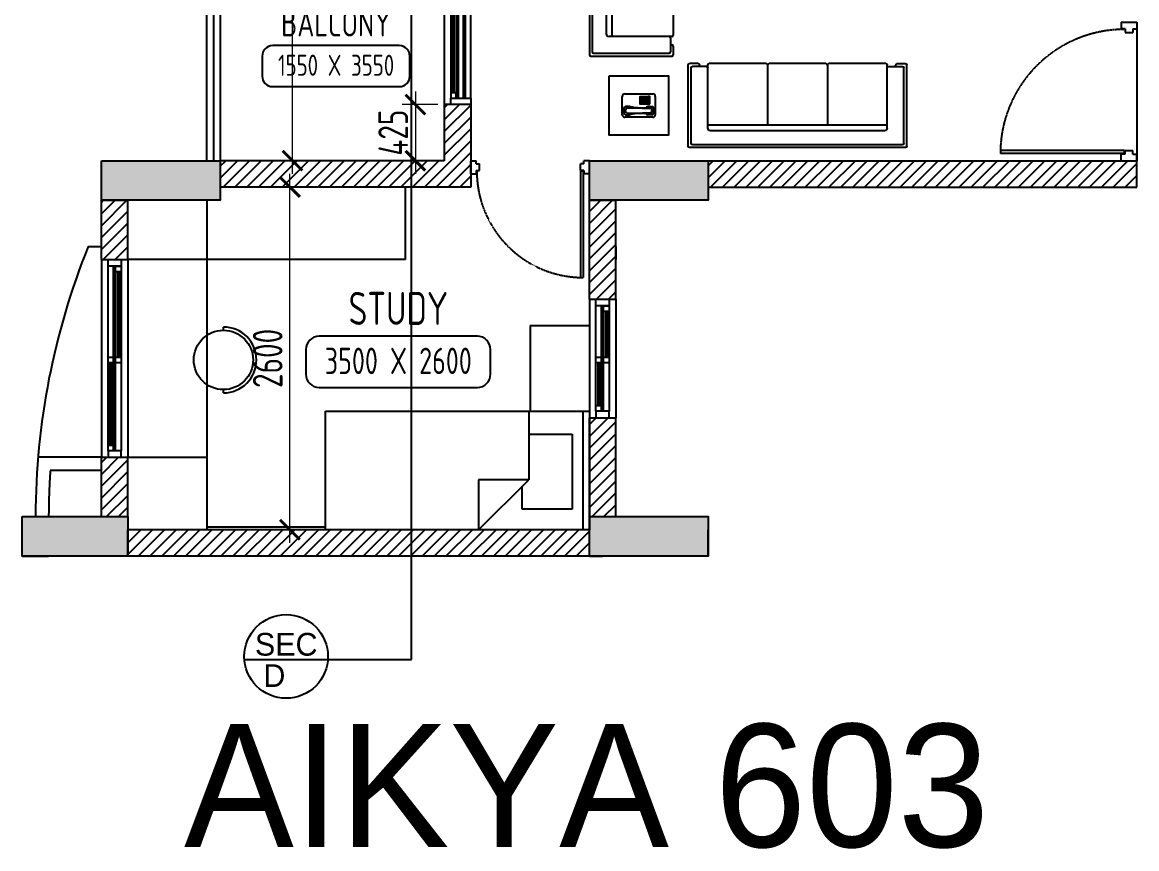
# Model space of a CAD drawing. Header units: millimetres. Extents: x -92307 to 258096, y -47434 to 112633.
# Drawn here: x -45843 to -37393, y -25850 to -19580 of the extents above; entities that cross this region are included whole.
import ezdxf
from ezdxf.enums import TextEntityAlignment as Align

# ---------------------------------------------------------------- set-up
doc = ezdxf.new("R2010")
doc.units = ezdxf.units.MM
doc.header["$LTSCALE"] = 10
doc.header["$PDMODE"] = 35
doc.header["$PDSIZE"] = 500
doc.linetypes.add('DASHED', pattern=[19.05, 12.7, -6.35])
doc.linetypes.add('HIDDEN', pattern=[9.525, 6.35, -3.175])
for name, color, linetype in [('07--DIM-1', 1, 'Continuous'), ('A--BLOCKWALL-1', 9, 'Continuous'), ('A--BLOCKWALL-2', 2, 'Continuous'), ('A--BLOCKWALL-3', 3, 'Continuous'), ('A--CONCRETE-HID', 9, 'HIDDEN'), ('A--DOWN', 34, 'Continuous'), ('A--FIXTURE-0', 8, 'Continuous'), ('A--FURNITURE-0', 253, 'Continuous'), ('A--GLAZING-0', 181, 'Continuous'), ('A--HANDRAIL-1', 9, 'Continuous'), ('A--HATCH-1', 8, 'Continuous'), ('A--SPACENUMBER', 2, 'Continuous'), ('A--SPACENUMBER-1', 8, 'Continuous'), ('A--SPACEREF', 3, 'Continuous'), ('A--Stucture', 9, 'Continuous'), ('A--TILING-1', 8, 'Continuous'), ('Typical floor Column Centre line$0$X-3rd Floor Column$0$A--COL250', 250, 'Continuous'), ('Typical floor Column Centre line$0$X-3rd Floor Column$0$A--CONCRETE-4', 4, 'Continuous')]:
    doc.layers.add(name, color=color, linetype=linetype)
doc.styles.add('ISO', font='isocp2.shx', dxfattribs={"width": 0.8})
doc.dimstyles.new('A-DIM-100', dxfattribs={"dimscale": 100, "dimtxt": 2.25, "dimasz": 1.5, "dimexe": 1, "dimexo": 0.5, "dimgap": 0, "dimtad": 0, "dimdec": 0, "dimzin": 12, "dimdsep": 46, "dimtxsty": 'ISO', "dimblk": 'ARCHTICK', "dimcen": 1, "dimdle": 1, "dimclrd": 8, "dimclre": 8, "dimclrt": 256, "dimadec": 0, "dimazin": 3, "dimtfac": 1, "dimtdec": 0, "dimtmove": 1, "dimatfit": 2, "dimfxl": 1, "dimtvp": 0.75, "dimtolj": 1, "dimtzin": 12, "dimlwd": 18, "dimlwe": 18, "dimarcsym": 0})
pattern_1 = [(45, (-32543.27, -23780.42), (-44.90128, 44.90128), [])]

# ---------------------------------------------------------------- blocks, each defined once
blk = doc.blocks.new('A$C142A61D3')
at = {"linetype": 'Continuous'}
for p, q in [((-2000, -450), (-2000, 450)), ((-2000, 450), (0, 450)), ((-460, 450), (-460, -70)), ((-50, 450), (-50, -450)), ((0, 450), (0, -450)), ((-460, 275), (-130, 275)), ((-130, 275), (-130, -295)), ((-840, -450), (-460, -70)), ((-840, -70), (-840, -450)), ((-460, -70), (-840, -70)), ((-510, -295), (-510, -120)), ((-130, -295), (-510, -295)), ((0, -450), (-2000, -450))]:
    blk.add_line(p, q, dxfattribs=at)
blk = doc.blocks.new('A$C59C96D1E')
at = {"linetype": 'Continuous'}
for p, q in [((-2.74, 0), (2.74, 0)), ((-3.49, -9.09), (-3.49, -0.75)), ((-2.75, -0.99), (-2.75, -2.2)), ((-2.26, -1.48), (-2.26, -8.35)), ((-0.79, -0.49), (-2.25, -0.49)), ((-1.76, -0.98), (-1.28, -0.98)), ((-0.78, -8.35), (-0.78, -1.48)), ((-0.29, -2.2), (-0.29, -0.99)), ((3.49, -0.75), (3.49, -9.09)), ((-2.75, -8.84), (-2.75, -7.63)), ((2.74, -9.84), (-2.74, -9.84)), ((-0.79, -9.34), (-2.25, -9.34)), ((-1.76, -8.85), (-1.28, -8.85)), ((-0.29, -7.63), (-0.29, -8.84))]:
    blk.add_line(p, q, dxfattribs=at)
for points in [[(0.45, -5.87), (0.45, -5.37), (0.95, -5.37), (0.95, -5.87)], [(0.45, -6.47), (0.45, -5.97), (0.95, -5.97), (0.95, -6.47)], [(0.45, -7.06), (0.45, -6.56), (0.95, -6.56), (0.95, -7.06)], [(1.05, -5.87), (1.05, -5.37), (1.55, -5.37), (1.55, -5.87)], [(1.05, -6.47), (1.05, -5.97), (1.55, -5.97), (1.55, -6.47)], [(1.05, -7.06), (1.05, -6.56), (1.55, -6.56), (1.55, -7.06)], [(1.64, -5.87), (1.64, -5.37), (2.14, -5.37), (2.14, -5.87)], [(1.64, -6.47), (1.64, -5.97), (2.14, -5.97), (2.14, -6.47)], [(1.64, -7.06), (1.64, -6.56), (2.14, -6.56), (2.14, -7.06)], [(2.24, -5.87), (2.24, -5.37), (2.74, -5.37), (2.74, -5.87)], [(2.24, -6.47), (2.24, -5.97), (2.74, -5.97), (2.74, -6.47)], [(2.24, -7.06), (2.24, -6.56), (2.74, -6.56), (2.74, -7.06)], [(0.45, -7.66), (0.45, -7.16), (0.95, -7.16), (0.95, -7.66)], [(0.45, -8.26), (0.95, -8.26), (0.95, -7.76), (0.45, -7.76)], [(1.05, -7.66), (1.05, -7.16), (1.55, -7.16), (1.55, -7.66)], [(1.05, -8.26), (1.55, -8.26), (1.55, -7.76), (1.05, -7.76)], [(1.64, -7.66), (1.64, -7.16), (2.14, -7.16), (2.14, -7.66)], [(1.64, -8.26), (2.14, -8.26), (2.14, -7.76), (1.64, -7.76)], [(2.24, -7.66), (2.24, -7.16), (2.74, -7.16), (2.74, -7.66)], [(2.24, -8.26), (2.74, -8.26), (2.74, -7.76), (2.24, -7.76)]]:
    blk.add_lwpolyline(points, close=True)
for centre, radius, start, end in [((-2.74, -0.75), 0.75, 90, 180), ((2.74, -0.75), 0.75, 0, 90), ((-2.25, -0.99), 0.5, 90, 180), ((-2.25, -2.2), 0.5, 180, 270), ((-1.76, -1.48), 0.5, 90, 180), ((-1.28, -1.48), 0.5, 0, 90), ((-0.79, -0.99), 0.5, 0, 90), ((-0.79, -2.2), 0.5, 270, 0), ((-2.74, -9.09), 0.75, 180, 270), ((-2.25, -7.63), 0.5, 90, 180), ((-2.25, -8.84), 0.5, 180, 270), ((-1.76, -8.35), 0.5, 180, 270), ((-1.28, -8.35), 0.5, 270, 0), ((-0.79, -7.63), 0.5, 0, 90), ((-0.79, -8.84), 0.5, 270, 0), ((2.74, -9.09), 0.75, 270, 0)]:
    blk.add_arc(centre, radius, start, end, dxfattribs=at)
for centre, start, end in [((-30.22, -7.51), 358.28, 10.8919), ((27.18, -7.51), 169.1081, 181.72)]:
    blk.add_arc(centre, 27.97, start, end)
blk = doc.blocks.new('A$C6B576318')
at = {"layer": 'A--FURNITURE-0'}
for p, q in [((-975, 12.5), (-975, 736.3)), ((-887.5, 748.8), (-962.5, 748.8)), ((-950, 37.5), (-950, 711.3)), ((-812.5, 723.8), (-937.5, 723.8)), ((-875, 723.8), (-875, 736.3)), ((-800, 711.3), (-800, 736.3)), ((-800, 175), (-800, 711.3)), ((-787.5, 748.8), (-279.2, 748.8)), ((-266.7, 736.3), (-266.7, 200)), ((-254.2, 748.8), (254.2, 748.8)), ((266.7, 736.3), (266.7, 200)), ((279.2, 748.8), (787.5, 748.8)), ((800, 711.3), (800, 736.3)), ((800, 175), (800, 711.3)), ((812.5, 723.8), (937.5, 723.8)), ((875, 723.8), (875, 736.3)), ((887.5, 748.8), (962.5, 748.8)), ((950, 37.5), (950, 711.3)), ((975, 12.5), (975, 736.3)), ((-800, 200), (800, 200)), ((-775, 150), (775, 150)), ((-962.5, 0), (962.5, 0)), ((-937.5, 25), (937.5, 25))]:
    blk.add_line(p, q, dxfattribs=at)
for centre, radius, start, end in [((-962.5, 736.3), 12.5, 90, 180), ((-937.5, 711.3), 12.5, 90, 180), ((-887.5, 736.3), 12.5, 0, 90), ((-812.5, 711.3), 12.5, 0, 90), ((-787.5, 736.3), 12.5, 90, 180), ((-279.2, 736.3), 12.5, 0, 90), ((-254.2, 736.3), 12.5, 90, 180), ((254.2, 736.3), 12.5, 0, 90), ((279.2, 736.3), 12.5, 90, 180), ((787.5, 736.3), 12.5, 0, 90), ((812.5, 711.3), 12.5, 90, 180), ((887.5, 736.3), 12.5, 90, 180), ((937.5, 711.3), 12.5, 0, 90), ((962.5, 736.3), 12.5, 0, 90), ((-775, 175), 25, 180, 270), ((775, 175), 25, 270, 0), ((-962.5, 12.5), 12.5, 180, 270), ((-937.5, 37.5), 12.5, 180, 270), ((937.5, 37.5), 12.5, 270, 0), ((962.5, 12.5), 12.5, 270, 0)]:
    blk.add_arc(centre, radius, start, end, dxfattribs=at)
blk = doc.blocks.new('A$C337B3EF4')
for p, q in [((0, 225), (0, 250)), ((0, -250), (0, -225))]:
    blk.add_line(p, q)
blk.add_circle((0, 0), 225)
blk.add_arc((0, 0), 250, 270, 90)
blk = doc.blocks.new('A$C722A6C0C')
at = {"layer": 'A--DOWN'}
for p, q in [((0, -1450), (0, -50)), ((42.7, -1450), (42.7, -50)), ((100, -50), (100, -1450)), ((57.3, -1450), (57.3, -93))]:
    blk.add_line(p, q, dxfattribs=at)
for points in [[(100, -50), (0, -50), (0, 0), (100, 0)], [(100, -93), (57.3, -93), (57.3, -50), (100, -50)], [(42.7, -784), (0, -784), (0, -741), (42.7, -741)], [(100, -784), (57.3, -784), (57.3, -741), (100, -741)], [(42.7, -1450), (0, -1450), (0, -1407), (42.7, -1407)], [(100, -1450), (0, -1450), (0, -1500), (100, -1500)]]:
    blk.add_lwpolyline(points, close=True, dxfattribs=at)
at = {"layer": 'A--GLAZING-0'}
for p, q in [((71.6, -93), (71.6, -741)), ((85.6, -93), (85.6, -741)), ((14.4, -784), (14.4, -1407)), ((28.4, -784), (28.4, -1407))]:
    blk.add_line(p, q, dxfattribs=at)
blk = doc.blocks.new('A$C34D21E7E')
at = {"layer": 'A--DOWN'}
for p, q in [((-150, 2450), (-150, -150)), ((-110, 2450), (-110, -150)), ((-95, 2450), (-95, -150)), ((-55, -150), (-55, 2450)), ((-40, -150), (-40, 2450)), ((0, -150), (0, 2450))]:
    blk.add_line(p, q, dxfattribs=at)
for points in [[(-150, 2450), (0, 2450), (0, 2500), (-150, 2500)], [(-40, 2450), (0, 2450), (0, 2410), (-40, 2410)], [(-95, 1590), (-55, 1590), (-55, 1550), (-95, 1550)], [(-40, 1550), (0, 1550), (0, 1590), (-40, 1590)], [(-150, 740), (-110, 740), (-110, 700), (-150, 700)], [(-95, 700), (-55, 700), (-55, 740), (-95, 740)], [(-150, -150), (-110, -150), (-110, -110), (-150, -110)], [(-150, -150), (0, -150), (0, -200), (-150, -200)]]:
    blk.add_lwpolyline(points, close=True, dxfattribs=at)
at = {"layer": 'A--GLAZING-0'}
for p, q in [((-25, 1590), (-25, 2410)), ((-15, 1590), (-15, 2410)), ((-80, 740), (-80, 1550)), ((-70, 740), (-70, 1550)), ((-135, -110), (-135, 700)), ((-125, -110), (-125, 700))]:
    blk.add_line(p, q, dxfattribs=at)
blk = doc.blocks.new('A$C1CBF2325')
at = {"layer": 'A--DOWN'}
for p, q in [((100, 0), (0, 0)), ((0, 0), (0, -42)), ((100, 0), (100, -42)), ((25, -42), (0, -42)), ((25, -42), (25, -67)), ((75, -67), (25, -67)), ((75, -42), (75, -67)), ((75, -42), (100, -42)), ((78.8, -46.2), (78.8, -67)), ((78.8, -46.2), (886, -46.2)), ((78.8, -67), (886, -67)), ((886, -67), (886, -46.2)), ((25, -858), (0, -858)), ((0, -900), (0, -858)), ((75, -833), (25, -833)), ((25, -858), (25, -833)), ((75, -858), (75, -833)), ((75, -858), (100, -858)), ((100, -900), (100, -858)), ((100, -900), (0, -900))]:
    blk.add_line(p, q, dxfattribs=at)
at = {"layer": 'A--DOWN', "color": 8, "linetype": 'DASHED', "ltscale": 0.005}
blk.add_arc((78.8, -46.2), 807.5, 269.73187, 358.52905, dxfattribs=at)
blk = doc.blocks.new('A$C35654C4B')
at = {"layer": 'A--BLOCKWALL-1'}
for p, q in [((-900, 200), (0, 200)), ((-900, 0), (0, 0))]:
    blk.add_line(p, q, dxfattribs=at)
at = {"layer": 'A--DOWN'}
for p, q in [((-50, 150), (-850, 150)), ((-50, 107.3), (-850, 107.3)), ((-50, 92.7), (-807, 92.7)), ((-850, 50), (-50, 50))]:
    blk.add_line(p, q, dxfattribs=at)
for points in [[(-850, 50), (-850, 150), (-900, 150), (-900, 50)], [(-807, 50), (-807, 92.7), (-850, 92.7), (-850, 50)], [(-416, 107.3), (-416, 150), (-459, 150), (-459, 107.3)], [(-416, 50), (-416, 92.7), (-459, 92.7), (-459, 50)], [(-50, 107.3), (-50, 150), (-93, 150), (-93, 107.3)], [(-50, 50), (-50, 150), (0, 150), (0, 50)]]:
    blk.add_lwpolyline(points, close=True, dxfattribs=at)
at = {"layer": 'A--GLAZING-0'}
for p, q in [((-416, 135.6), (-93, 135.6)), ((-416, 121.6), (-93, 121.6)), ((-807, 78.4), (-459, 78.4)), ((-807, 64.4), (-459, 64.4))]:
    blk.add_line(p, q, dxfattribs=at)
blk = doc.blocks.new('SPACE')
at = {"layer": 'A--SPACENUMBER-1'}
blk.add_lwpolyline([(-600, 0), (600, 0, 0.41421356), (700, 100), (700, 288.5, 0.41421356), (600, 388.5), (-600, 388.5, 0.41421356), (-700, 288.5), (-700, 100, 0.41421356), (-600, 0, -0.05251446)], format="xyb", dxfattribs=at)
at = {"layer": 'A--SPACENUMBER', "style": 'ISO', "width": 0.8, "flags": 4}
blk.add_attdef('01', text='', height=250, dxfattribs=at).set_placement((0.455, 202.41), align=Align.MIDDLE)
at = {"layer": 'A--SPACEREF', "style": 'ISO', "width": 0.8, "flags": 4}
blk.add_attdef('S', text='', height=300, dxfattribs=at).set_placement((1.35, 474.975), align=Align.CENTER)
blk = doc.blocks.new('A$C64853205')
at = {"layer": 'A--FURNITURE-0'}
for p, q in [((-708.3, 12.5), (-708.3, 736.3)), ((-620.8, 748.8), (-695.8, 748.8)), ((-683.3, 37.5), (-683.3, 711.3)), ((-545.8, 723.8), (-670.8, 723.8)), ((-608.3, 723.8), (-608.3, 736.3)), ((-533.3, 711.3), (-533.3, 736.3)), ((-533.3, 175), (-533.3, 711.3)), ((-520.8, 748.8), (-12.5, 748.8)), ((0, 736.3), (0, 200)), ((12.5, 748.8), (520.8, 748.8)), ((533.3, 736.3), (533.3, 175)), ((545.8, 723.8), (670.8, 723.8)), ((608.3, 723.8), (608.3, 736.3)), ((620.8, 748.8), (695.8, 748.8)), ((683.3, 37.5), (683.3, 711.3)), ((708.3, 12.5), (708.3, 736.3)), ((-533.3, 200), (533.3, 200)), ((-508.3, 150), (508.3, 150)), ((-695.8, 0), (695.8, 0)), ((-670.8, 25), (670.8, 25))]:
    blk.add_line(p, q, dxfattribs=at)
for centre, radius, start, end in [((-695.8, 736.3), 12.5, 90, 180), ((-670.8, 711.3), 12.5, 90, 180), ((-620.8, 736.3), 12.5, 0, 90), ((-545.8, 711.3), 12.5, 0, 90), ((-520.8, 736.3), 12.5, 90, 180), ((-12.5, 736.3), 12.5, 0, 90), ((12.5, 736.3), 12.5, 90, 180), ((520.8, 736.3), 12.5, 0, 90), ((545.8, 711.3), 12.5, 90, 180), ((620.8, 736.3), 12.5, 90, 180), ((670.8, 711.3), 12.5, 0, 90), ((695.8, 736.3), 12.5, 0, 90), ((-508.3, 175), 25, 180, 270), ((508.3, 175), 25, 270, 0), ((-695.8, 12.5), 12.5, 180, 270), ((-670.8, 37.5), 12.5, 180, 270), ((670.8, 37.5), 12.5, 270, 0), ((695.8, 12.5), 12.5, 270, 0)]:
    blk.add_arc(centre, radius, start, end, dxfattribs=at)
blk = doc.blocks.new('_ArchTick')
at = {"color": 0, "const_width": 0.15}
blk.add_lwpolyline([(-0.5, -0.5), (0.5, 0.5)], dxfattribs=at)
blk = doc.blocks.new('*D278')
at = {"layer": '07--DIM-1', "color": 8, "lineweight": 18}
for p, q in [((-43794.5, -20730.4), (-43794.5, -16980.4)), ((-44143.3, -17080.4), (-43694.5, -17080.4)), ((-44143.3, -20630.4), (-43694.5, -20630.4))]:
    blk.add_line(p, q, dxfattribs=at)
at = {"layer": 'Defpoints', "color": 0}
for p in [(-44193.3, -17080.4), (-43794.5, -17080.4), (-44193.3, -20630.4)]:
    blk.add_point(p, dxfattribs=at)
at = {"layer": '07--DIM-1', "color": 8, "lineweight": 18, "xscale": 150, "yscale": 150, "zscale": 150}
for p, rotation in [((-43794.5, -17080.4), 90), ((-43794.5, -20630.4), 270)]:
    blk.add_blockref('_ArchTick', p, dxfattribs=dict(at, rotation=rotation))
at = {"layer": '07--DIM-1', "insert": (-43963.2, -18855.4), "char_height": 225, "attachment_point": 5, "rotation": 90, "style": 'ISO'}
blk.add_mtext('\\A1;3550', dxfattribs=at)
blk = doc.blocks.new('*D279')
at = {"layer": '07--DIM-1', "color": 8, "lineweight": 18}
for p, q in [((-42862.3, -20105.4), (-42862.3, -20730.4)), ((-42693.3, -20205.4), (-42962.3, -20205.4)), ((-42693.3, -20630.4), (-42962.3, -20630.4))]:
    blk.add_line(p, q, dxfattribs=at)
at = {"layer": 'Defpoints', "color": 0}
for p in [(-42643.3, -20205.4), (-42862.3, -20630.4), (-42643.3, -20630.4)]:
    blk.add_point(p, dxfattribs=at)
at = {"layer": '07--DIM-1', "color": 8, "lineweight": 18, "xscale": 150, "yscale": 150, "zscale": 150}
for p, rotation in [((-42862.3, -20205.4), 90), ((-42862.3, -20630.4), 270)]:
    blk.add_blockref('_ArchTick', p, dxfattribs=dict(at, rotation=rotation))
at = {"layer": '07--DIM-1', "insert": (-43031.1, -20417.9), "char_height": 225, "attachment_point": 5, "rotation": 90, "style": 'ISO'}
blk.add_mtext('\\A1;425', dxfattribs=at)
blk = doc.blocks.new('*D293')
at = {"layer": '07--DIM-1', "color": 8, "lineweight": 18}
for p, q in [((-43813.8, -23530.4), (-43813.8, -20730.4)), ((-44293.3, -20830.4), (-43713.8, -20830.4)), ((-44393.3, -23430.4), (-43713.8, -23430.4))]:
    blk.add_line(p, q, dxfattribs=at)
at = {"layer": 'Defpoints', "color": 0}
for p in [(-44343.3, -20830.4), (-43813.8, -20830.4), (-44443.3, -23430.4)]:
    blk.add_point(p, dxfattribs=at)
at = {"layer": '07--DIM-1', "color": 8, "lineweight": 18, "xscale": 150, "yscale": 150, "zscale": 150}
for p, rotation in [((-43813.8, -20830.4), 90), ((-43813.8, -23430.4), 270)]:
    blk.add_blockref('_ArchTick', p, dxfattribs=dict(at, rotation=rotation))
at = {"layer": '07--DIM-1', "insert": (-43982.6, -22130.4), "char_height": 225, "attachment_point": 5, "rotation": 90, "style": 'ISO'}
blk.add_mtext('\\A1;2600', dxfattribs=at)

msp = doc.modelspace()

# ---------------------------------------------------------------- hatches: boundary and pattern name
at = {"layer": 'A--HATCH-1'}
h = msp.add_hatch(dxfattribs=at)
h.set_pattern_fill('ANSI31', color=256, scale=20, style=0)
h.set_pattern_definition(pattern_1)
h.paths.add_polyline_path([(-44343.3, -20630.4), (-44343.3, -20830.4), (-42443.3, -20830.4), (-42443.3, -20205.4), (-42643.3, -20205.4), (-42643.3, -20630.4)])
h = msp.add_hatch(dxfattribs=at)
h.set_pattern_fill('ANSI31', color=256, scale=20, style=0)
h.set_pattern_definition([(45, (-32543.27, 33319.58), (-44.90128, 44.90128), [])])
h.paths.add_polyline_path([(-40643.3, -20830.4), (-37393.3, -20830.4), (-37393.3, -20630.4), (-40643.3, -20630.4)])
h = msp.add_hatch(dxfattribs=at)
h.set_pattern_fill('ANSI31', color=256, scale=20, style=0)
h.set_pattern_definition(pattern_1)
h.paths.add_polyline_path([(-45043.3, -21380.4), (-45043.3, -20930.4), (-45243.3, -20930.4), (-45243.3, -21380.4)])
h = msp.add_hatch(dxfattribs=at)
h.set_pattern_fill('ANSI31', color=256, scale=20, style=0)
h.set_pattern_definition(pattern_1)
h.paths.add_polyline_path([(-41343.3, -21680.4), (-41343.3, -20930.4), (-41543.3, -20930.4), (-41543.3, -21680.4)])
h = msp.add_hatch(dxfattribs=at)
h.set_pattern_fill('ANSI31', color=256, scale=20, style=0)
h.set_pattern_definition(pattern_1)
h.paths.add_polyline_path([(-41343.3, -23330.4), (-41343.3, -22580.4), (-41543.3, -22580.4), (-41543.3, -23330.4)])
h = msp.add_hatch(dxfattribs=at)
h.set_pattern_fill('ANSI31', color=256, scale=20, style=0)
h.set_pattern_definition(pattern_1)
h.paths.add_polyline_path([(-45043.3, -23330.4), (-45043.3, -22880.4), (-45243.3, -22880.4), (-45243.3, -23330.4)])
h = msp.add_hatch(dxfattribs=at)
h.set_pattern_fill('ANSI31', color=256, scale=20, style=0)
h.set_pattern_definition(pattern_1)
h.paths.add_polyline_path([(-41543.3, -23430.4), (-45043.3, -23430.4), (-45043.3, -23630.4), (-41543.3, -23630.4)])
at = {"layer": 'Typical floor Column Centre line$0$X-3rd Floor Column$0$A--COL250'}
h = msp.add_hatch(color=256, dxfattribs=at)
h.dxf.hatch_style = 1
h.paths.add_polyline_path([(-45243.3, -20630.4), (-44343.3, -20630.4), (-44343.3, -20930.4), (-45243.3, -20930.4)])
h = msp.add_hatch(color=256, dxfattribs=at)
h.dxf.hatch_style = 1
h.paths.add_polyline_path([(-41543.3, -20630.4), (-40643.3, -20630.4), (-40643.3, -20930.4), (-41543.3, -20930.4)])
h = msp.add_hatch(color=256, dxfattribs=at)
h.dxf.hatch_style = 1
h.paths.add_polyline_path([(-45843.3, -23330.4), (-45043.3, -23330.4), (-45043.3, -23630.4), (-45843.3, -23630.4)])
h = msp.add_hatch(color=256, dxfattribs=at)
h.dxf.hatch_style = 1
h.paths.add_polyline_path([(-41543.3, -23330.4), (-40643.3, -23330.4), (-40643.3, -23630.4), (-41543.3, -23630.4)])

# ---------------------------------------------------------------- linework, layer by layer
at = {"color": 6}
for p, q in [((-42893.3, -24414), (-42893.3, -8483.3)), ((-44159.1, -24414), (-43526.4, -24414)), ((-43526.4, -24414), (-42893.3, -24414))]:
    msp.add_line(p, q, dxfattribs=at)
msp.add_circle((-43842.8, -24391.4), 317.2, dxfattribs=at)
at = {"layer": 'A--BLOCKWALL-1'}
for p, q in [((-45243.3, -21380.4), (-45243.3, -22880.4)), ((-45043.3, -21380.4), (-45043.3, -22880.4))]:
    msp.add_line(p, q, dxfattribs=at)
at = {"layer": 'A--BLOCKWALL-2'}
for p, q in [((-40643.3, -20930.4), (-40743.3, -20930.4)), ((-45343.3, -21280.4), (-45243.3, -21280.4)), ((-41343.3, -21280.4), (-41343.3, -21380.4)), ((-45243.3, -22880.4), (-45723.7, -22880.4)), ((-41543.3, -23630.4), (-41443.3, -23630.4))]:
    msp.add_line(p, q, dxfattribs=at)
msp.add_arc((-40211.3, -23346), 5532.1, 158.0753, 179.83825, dxfattribs=at)
at = {"layer": 'A--BLOCKWALL-3'}
for p, q in [((-42643.3, -20205.4), (-42643.3, -20630.4)), ((-42443.3, -20205.4), (-42643.3, -20205.4)), ((-42443.3, -20205.4), (-42443.3, -20830.4)), ((-42643.3, -20630.4), (-44343.3, -20630.4)), ((-44343.3, -20630.4), (-44343.3, -20830.4)), ((-40643.3, -20630.4), (-40643.3, -20830.4)), ((-40643.3, -20630.4), (-37393.3, -20630.4)), ((-37393.3, -20830.4), (-37393.3, -20630.4)), ((-42443.3, -20830.4), (-44343.3, -20830.4)), ((-40643.3, -20830.4), (-37393.3, -20830.4)), ((-45243.3, -20930.4), (-45043.3, -20930.4)), ((-45243.3, -21380.4), (-45243.3, -20930.4)), ((-45043.3, -21380.4), (-45043.3, -20930.4)), ((-41543.3, -20930.4), (-41343.3, -20930.4)), ((-41543.3, -21680.4), (-41543.3, -20930.4)), ((-41343.3, -21680.4), (-41343.3, -20930.4)), ((-45243.3, -21380.4), (-45043.3, -21380.4)), ((-41543.3, -21680.4), (-41343.3, -21680.4)), ((-41543.3, -22580.4), (-41343.3, -22580.4)), ((-41543.3, -23330.4), (-41543.3, -22580.4)), ((-41343.3, -23330.4), (-41343.3, -22580.4)), ((-45243.3, -22880.4), (-45043.3, -22880.4)), ((-45243.3, -23330.4), (-45243.3, -22880.4)), ((-45043.3, -23330.4), (-45043.3, -22880.4)), ((-45243.3, -23330.4), (-45043.3, -23330.4)), ((-41543.3, -23330.4), (-41343.3, -23330.4)), ((-45043.3, -23630.4), (-45043.3, -23430.4)), ((-41543.3, -23430.4), (-45043.3, -23430.4)), ((-41543.3, -23630.4), (-41543.3, -23430.4)), ((-40643.3, -23630.4), (-40643.3, -23430.4)), ((-45843.3, -23630.4), (-45643.3, -23630.4)), ((-41543.3, -23630.4), (-45043.3, -23630.4))]:
    msp.add_line(p, q, dxfattribs=at)
at = {"layer": 'A--CONCRETE-HID', "ltscale": 0.01}
msp.add_line((-45243.3, -22980.4), (-45631.1, -22980.4), dxfattribs=at)
msp.add_arc((-40211.3, -23346), 5432.1, 176.14069, 179.83528, dxfattribs=at)
at = {"layer": 'A--FIXTURE-0'}
for p, q in [((-42938.5, -21380.4), (-42938.5, -20830.4)), ((-44443.3, -20930.4), (-44443.3, -23430.4)), ((-42938.5, -21380.4), (-45043.3, -21380.4)), ((-44443.3, -21380.4), (-44443.3, -23430.4)), ((-45043.3, -22880.4), (-44443.3, -22880.4)), ((-43543.3, -23410.4), (-44443.3, -23410.4))]:
    msp.add_line(p, q, dxfattribs=at)
at = {"layer": 'A--FURNITURE-0'}
for q in [(-41993.3, -22530.4), (-41543.3, -21880.4)]:
    msp.add_line((-41993.3, -21880.4), q, dxfattribs=at)
at = {"layer": 'A--FURNITURE-0', "elevation": 0}
msp.add_lwpolyline([(-41394, -19987.2), (-40944, -19987.2), (-40944, -20437.2), (-41394, -20437.2)], close=True, dxfattribs=at)
at = {"layer": 'A--HANDRAIL-1', "color": 1}
for p, q in [((-44393.3, -17080.4), (-44393.3, -20630.4)), ((-44343.3, -17080.4), (-44343.3, -20630.4))]:
    msp.add_line(p, q, dxfattribs=at)
at = {"layer": 'A--Stucture', "linetype": 'Continuous', "ltscale": 0.5}
msp.add_line((-44443.3, -20630.4), (-44443.3, -17080.4), dxfattribs=at)
at = {"layer": 'A--TILING-1'}
for p, q in [((-42643.3, -17505.4), (-42643.3, -20205.4)), ((-37393.3, -19580.4), (-37393.3, -20630.4))]:
    msp.add_line(p, q, dxfattribs=at)
at = {"layer": 'Typical floor Column Centre line$0$X-3rd Floor Column$0$A--CONCRETE-4'}
for points in [[(-45243.3, -20630.4), (-44343.3, -20630.4), (-44343.3, -20930.4), (-45243.3, -20930.4)], [(-41543.3, -20630.4), (-40643.3, -20630.4), (-40643.3, -20930.4), (-41543.3, -20930.4)], [(-45843.3, -23330.4), (-45043.3, -23330.4), (-45043.3, -23630.4), (-45843.3, -23630.4)], [(-41543.3, -23330.4), (-40643.3, -23330.4), (-40643.3, -23630.4), (-41543.3, -23630.4)]]:
    msp.add_lwpolyline(points, close=True, dxfattribs=at)

# ---------------------------------------------------------------- block references
at = {"layer": 'A--DOWN'}
for name, p in [('A$C34D21E7E', (-42443.3, -20005.4)), ('A$C722A6C0C', (-45193.3, -21380.4))]:
    msp.add_blockref(name, p, dxfattribs=at)
at = {"layer": 'A--DOWN', "xscale": 1.166666666667879, "yscale": 1.166666666664241, "zscale": 1.166666666666667, "rotation": 180}
msp.add_blockref('A$C1CBF2325', (-37393.3, -20630.4), dxfattribs=at)
at = {"layer": 'A--DOWN', "extrusion": (0, 0, -1), "xscale": -1, "zscale": -1, "rotation": 90}
msp.add_blockref('A$C1CBF2325', (41543.3, -20630.4), dxfattribs=at)
at = {"layer": 'A--DOWN', "xscale": -1, "rotation": 90}
msp.add_blockref('A$C35654C4B', (-41343.3, -22580.4), dxfattribs=at)
at = {"layer": 'A--FURNITURE-0', "extrusion": (0, 0, -1), "xscale": -0.8499999999989631, "yscale": 0.8499999999985448, "zscale": -0.85, "rotation": 90.0005331396597}
msp.add_blockref('A$C64853205', (41543.3, -19235.1), dxfattribs=at)
at = {"layer": 'A--FURNITURE-0', "extrusion": (0, 0, -1), "xscale": 0.8499999999985448, "yscale": 0.8499999999985448, "zscale": -0.85}
msp.add_blockref('A$C6B576318', (39965.3, -20530.4), dxfattribs=at)
at = {"layer": 'A--FURNITURE-0', "xscale": 25.41683611206827, "yscale": 25.41683611206827, "zscale": 25.4168361120719, "rotation": 90}
msp.add_blockref('A$C59C96D1E', (-41294, -20212.2), dxfattribs=at)
at = {"layer": 'A--FURNITURE-0'}
for name, p in [('A$C337B3EF4', (-44318.3, -22142.2)), ('A$C142A61D3', (-41543.3, -22980.4))]:
    msp.add_blockref(name, p, dxfattribs=at)
at = {"layer": 'A--SPACEREF'}
ref = msp.add_blockref('SPACE', (-43464.4, -20068.2), dxfattribs=dict(at, xscale=0.8000000000029104, yscale=0.7999999999992724, zscale=0.8))
ref.add_attrib('01', '1550 X 3550', dxfattribs={"layer": 'A--SPACENUMBER', "height": 160, "style": 'ISO', "width": 0.8, "flags": 4}).set_placement((-43463.9, -19906.3), align=Align.MIDDLE)
ref.add_attrib('S', 'BALCONY', dxfattribs={"height": 200, "style": 'ISO', "width": 0.8, "flags": 4}).set_placement((-43463.2, -19688.2), align=Align.CENTER)
ref = msp.add_blockref('SPACE', (-42992.9, -22351.2), dxfattribs=at)
ref.add_attrib('01', '3500 X 2600', dxfattribs={"layer": 'A--SPACENUMBER', "height": 200, "style": 'ISO', "width": 0.8, "flags": 4}).set_placement((-42992.3, -22148.8), align=Align.MIDDLE)
ref.add_attrib('S', 'STUDY', dxfattribs={"height": 250, "style": 'ISO', "width": 0.8, "flags": 4}).set_placement((-42991.4, -21876.2), align=Align.CENTER)
ref = msp.add_blockref('SPACE', (-42992.9, -22351.2), dxfattribs=at)
ref.add_attrib('01', '3500 X 2600', dxfattribs={"layer": 'A--SPACENUMBER', "height": 200, "style": 'ISO', "width": 0.8, "flags": 4}).set_placement((-42992.3, -22148.8), align=Align.MIDDLE)
ref.add_attrib('S', 'STUDY', dxfattribs={"height": 250, "style": 'ISO', "width": 0.8, "flags": 4}).set_placement((-42991.4, -21876.2), align=Align.CENTER)

# ---------------------------------------------------------------- texts
for s, height, p in [('SEC', 172.62, (-44079.3, -24385.6)), (' D ', 172.62, (-44079.3, -24623)), ('AIKYA 603', 933.32, (-44616.8, -25836.9))]:
    msp.add_text(s, height=height, dxfattribs=at).set_placement(p)

# ---------------------------------------------------------------- dimensions: what is measured, and where the dimension line sits
at = {"layer": '07--DIM-1'}
for p1, p2, distance, picture, middle in [((-44193.3, -20630.4), (-44193.3, -17080.4), -398.8, '*D278', (-43963.2, -18855.4)), ((-42643.3, -20205.4), (-42643.3, -20630.4), -219.1, '*D279', (-43031.1, -20417.9))]:
    dim = msp.add_aligned_dim(p1=p1, p2=p2, distance=distance, dimstyle='A-DIM-100', dxfattribs=at)
    dim.commit()
    dim.dimension.update_dxf_attribs({"geometry": picture, "text_midpoint": middle})
dim = msp.add_linear_dim(base=(-43813.8, -20830.4), p1=(-44443.3, -23430.4), p2=(-44343.3, -20830.4), angle=90, dimstyle='A-DIM-100', dxfattribs=at)
dim.commit()
dim.dimension.update_dxf_attribs({"geometry": '*D293', "text_midpoint": (-43982.6, -22130.4)})

doc.saveas('drawing.dxf')
